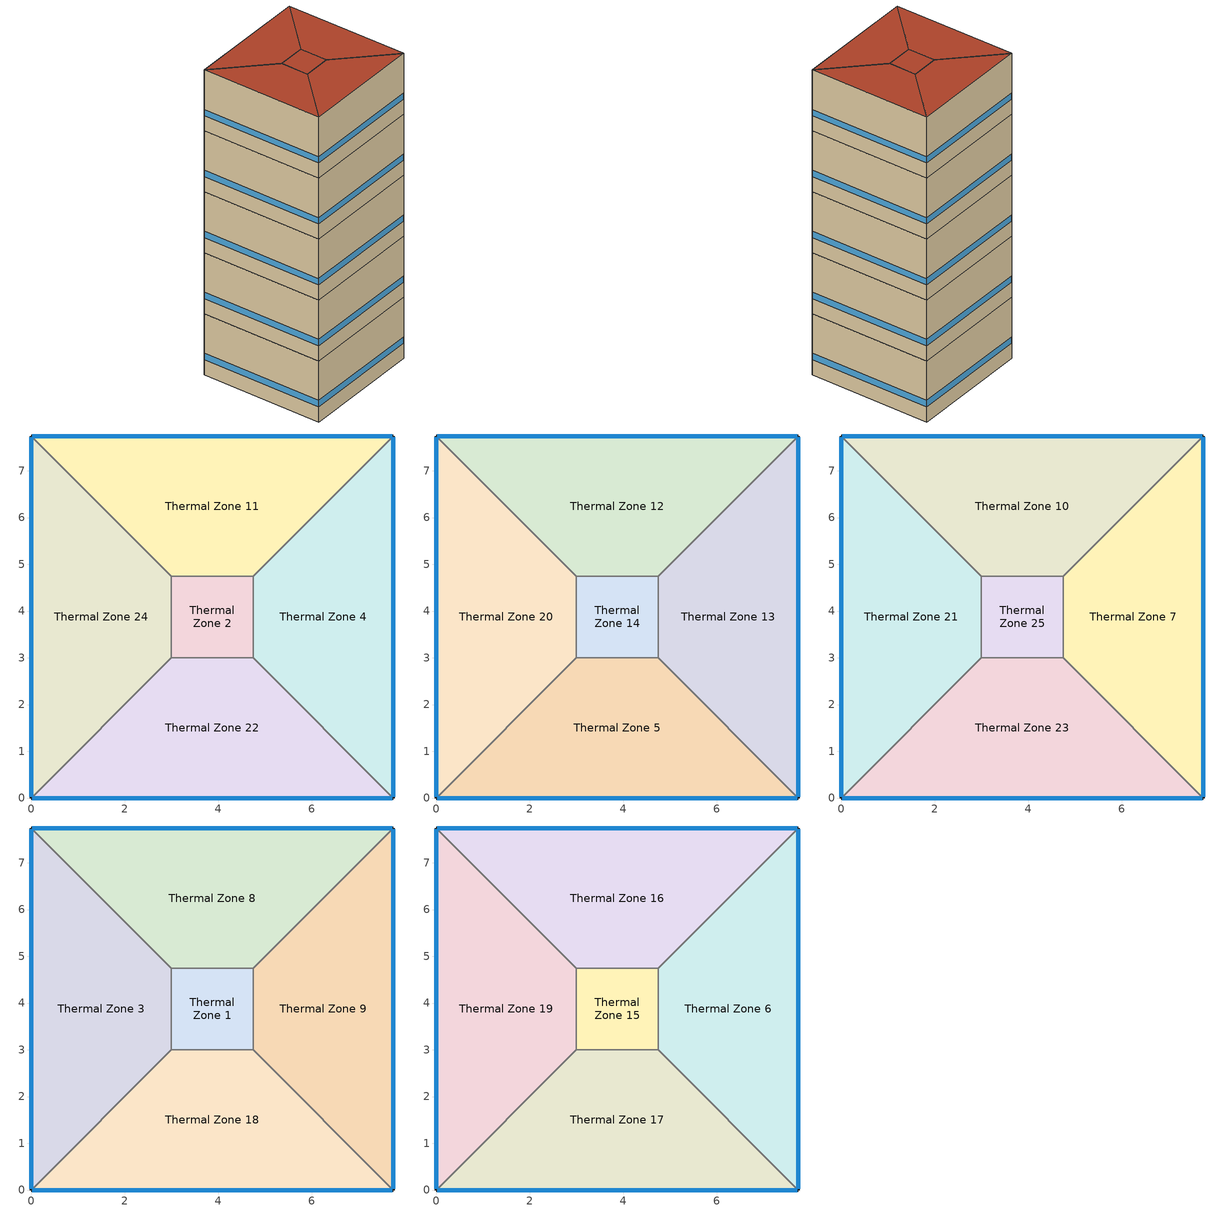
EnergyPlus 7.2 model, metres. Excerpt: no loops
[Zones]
Thermal Zone 2
 floor ground (000_ExtSlabCarpet_4in_ClimateZone 1-8): 3,3 3,4.75 4.75,4.75 4.75,3 z0
 wall to Thermal Zone 11 (000_Interior Wall): 4.75,4.75 3,4.75 z0:4
 wall to Thermal Zone 4 (000_Interior Wall): 4.75,3 4.75,4.75 z0:4
 wall to Thermal Zone 24 (000_Interior Wall): 3,4.75 3,3 z0:4
 wall to Thermal Zone 22 (000_Interior Wall): 3,3 4.75,3 z0:4
Thermal Zone 22
 floor ground (000_ExtSlabCarpet_4in_ClimateZone 1-8): 7.75,0 0,0 3,3 4.75,3 z0
 wall outside (ASHRAE_189.1-2009_ExtWall_SteelFrame_ClimateZone 4-8): 0,0 7.75,0 z0:4
 wall to Thermal Zone 4 (000_Interior Wall): 7.75,0 4.75,3 z0:4
 wall to Thermal Zone 24 (000_Interior Wall): 3,3 0,0 z0:4
 window (ASHRAE_189.1-2009_ExtWindow_ClimateZone 4-5): 0.03,0 7.72,0 z1:1.4
Thermal Zone 11
 floor ground (000_ExtSlabCarpet_4in_ClimateZone 1-8): 0,7.75 7.75,7.75 4.75,4.75 3,4.75 z0
 wall outside (ASHRAE_189.1-2009_ExtWall_SteelFrame_ClimateZone 4-8): 7.75,7.75 0,7.75 z0:4
 wall to Thermal Zone 4 (000_Interior Wall): 4.75,4.75 7.75,7.75 z0:4
 wall to Thermal Zone 24 (000_Interior Wall): 0,7.75 3,4.75 z0:4
 window (ASHRAE_189.1-2009_ExtWindow_ClimateZone 4-5): 7.72,7.75 0.03,7.75 z1:1.4
Thermal Zone 4
 floor ground (000_ExtSlabCarpet_4in_ClimateZone 1-8): 7.75,7.75 7.75,0 4.75,3 4.75,4.75 z0
 wall outside (ASHRAE_189.1-2009_ExtWall_SteelFrame_ClimateZone 4-8): 7.75,0 7.75,7.75 z0:4
 window (ASHRAE_189.1-2009_ExtWindow_ClimateZone 4-5): 7.75,0.03 7.75,7.72 z1:1.4
Thermal Zone 24
 floor ground (000_ExtSlabCarpet_4in_ClimateZone 1-8): 0,0 0,7.75 3,4.75 3,3 z0
 wall outside (ASHRAE_189.1-2009_ExtWall_SteelFrame_ClimateZone 4-8): 0,7.75 0,0 z0:4
 window (ASHRAE_189.1-2009_ExtWindow_ClimateZone 4-5): 0,7.72 0,0.03 z1:1.4
Thermal Zone 5
 floor to Thermal Zone 22 (000_Interior Floor): 7.75,0 0,0 3,3 4.75,3 z4
 wall outside (ASHRAE_189.1-2009_ExtWall_SteelFrame_ClimateZone 4-8): 0,0 7.75,0 z4:8
 wall to Thermal Zone 20 (000_Interior Wall): 3,3 0,0 z4:8
 wall to Thermal Zone 14 (000_Interior Wall): 4.75,3 3,3 z4:8
 wall to Thermal Zone 13 (000_Interior Wall): 7.75,0 4.75,3 z4:8
 window (ASHRAE_189.1-2009_ExtWindow_ClimateZone 4-5): 0.03,0 7.72,0 z5:5.4
Thermal Zone 13
 floor to Thermal Zone 4 (000_Interior Floor): 7.75,7.75 7.75,0 4.75,3 4.75,4.75 z4
 wall outside (ASHRAE_189.1-2009_ExtWall_SteelFrame_ClimateZone 4-8): 7.75,0 7.75,7.75 z4:8
 wall to Thermal Zone 12 (000_Interior Wall): 7.75,7.75 4.75,4.75 z4:8
 wall to Thermal Zone 14 (000_Interior Wall): 4.75,4.75 4.75,3 z4:8
 window (ASHRAE_189.1-2009_ExtWindow_ClimateZone 4-5): 7.75,0.03 7.75,7.72 z5:5.4
Thermal Zone 20
 floor to Thermal Zone 24 (000_Interior Floor): 0,0 0,7.75 3,4.75 3,3 z4
 wall outside (ASHRAE_189.1-2009_ExtWall_SteelFrame_ClimateZone 4-8): 0,7.75 0,0 z4:8
 wall to Thermal Zone 12 (000_Interior Wall): 3,4.75 0,7.75 z4:8
 wall to Thermal Zone 14 (000_Interior Wall): 3,3 3,4.75 z4:8
 window (ASHRAE_189.1-2009_ExtWindow_ClimateZone 4-5): 0,7.72 0,0.03 z5:5.4
Thermal Zone 12
 floor to Thermal Zone 11 (000_Interior Floor): 0,7.75 7.75,7.75 4.75,4.75 3,4.75 z4
 wall outside (ASHRAE_189.1-2009_ExtWall_SteelFrame_ClimateZone 4-8): 7.75,7.75 0,7.75 z4:8
 wall to Thermal Zone 14 (000_Interior Wall): 3,4.75 4.75,4.75 z4:8
 window (ASHRAE_189.1-2009_ExtWindow_ClimateZone 4-5): 7.72,7.75 0.03,7.75 z5:5.4
Thermal Zone 14
 floor to Thermal Zone 2 (000_Interior Floor): 3,3 3,4.75 4.75,4.75 4.75,3 z4
Thermal Zone 23
 floor to Thermal Zone 5 (000_Interior Floor): 7.75,0 0,0 3,3 4.75,3 z8
 wall outside (ASHRAE_189.1-2009_ExtWall_SteelFrame_ClimateZone 4-8): 0,0 7.75,0 z8:12
 wall to Thermal Zone 7 (000_Interior Wall): 7.75,0 4.75,3 z8:12
 wall to Thermal Zone 25 (000_Interior Wall): 4.75,3 3,3 z8:12
 wall to Thermal Zone 21 (000_Interior Wall): 3,3 0,0 z8:12
 window (ASHRAE_189.1-2009_ExtWindow_ClimateZone 4-5): 0.03,0 7.72,0 z9:9.4
Thermal Zone 25
 floor to Thermal Zone 14 (000_Interior Floor): 3,3 3,4.75 4.75,4.75 4.75,3 z8
 wall to Thermal Zone 10 (000_Interior Wall): 4.75,4.75 3,4.75 z8:12
 wall to Thermal Zone 7 (000_Interior Wall): 4.75,3 4.75,4.75 z8:12
 wall to Thermal Zone 21 (000_Interior Wall): 3,4.75 3,3 z8:12
Thermal Zone 7
 floor to Thermal Zone 13 (000_Interior Floor): 7.75,7.75 7.75,0 4.75,3 4.75,4.75 z8
 wall outside (ASHRAE_189.1-2009_ExtWall_SteelFrame_ClimateZone 4-8): 7.75,0 7.75,7.75 z8:12
 wall to Thermal Zone 10 (000_Interior Wall): 7.75,7.75 4.75,4.75 z8:12
 window (ASHRAE_189.1-2009_ExtWindow_ClimateZone 4-5): 7.75,0.03 7.75,7.72 z9:9.4
Thermal Zone 21
 floor to Thermal Zone 20 (000_Interior Floor): 0,0 0,7.75 3,4.75 3,3 z8
 wall outside (ASHRAE_189.1-2009_ExtWall_SteelFrame_ClimateZone 4-8): 0,7.75 0,0 z8:12
 wall to Thermal Zone 10 (000_Interior Wall): 3,4.75 0,7.75 z8:12
 window (ASHRAE_189.1-2009_ExtWindow_ClimateZone 4-5): 0,7.72 0,0.03 z9:9.4
Thermal Zone 10
 floor to Thermal Zone 12 (000_Interior Floor): 0,7.75 7.75,7.75 4.75,4.75 3,4.75 z8
 wall outside (ASHRAE_189.1-2009_ExtWall_SteelFrame_ClimateZone 4-8): 7.75,7.75 0,7.75 z8:12
 window (ASHRAE_189.1-2009_ExtWindow_ClimateZone 4-5): 7.72,7.75 0.03,7.75 z9:9.4
Thermal Zone 9
 floor to Thermal Zone 7 (000_Interior Floor): 7.75,7.75 7.75,0 4.75,3 4.75,4.75 z12
 wall outside (ASHRAE_189.1-2009_ExtWall_SteelFrame_ClimateZone 4-8): 7.75,0 7.75,7.75 z12:16
 wall to Thermal Zone 18 (000_Interior Wall): 4.75,3 7.75,0 z12:16
 wall to Thermal Zone 1 (000_Interior Wall): 4.75,4.75 4.75,3 z12:16
 wall to Thermal Zone 8 (000_Interior Wall): 7.75,7.75 4.75,4.75 z12:16
 window (ASHRAE_189.1-2009_ExtWindow_ClimateZone 4-5): 7.75,0.03 7.75,7.72 z13:13.4
Thermal Zone 3
 floor to Thermal Zone 21 (000_Interior Floor): 0,0 0,7.75 3,4.75 3,3 z12
 wall outside (ASHRAE_189.1-2009_ExtWall_SteelFrame_ClimateZone 4-8): 0,7.75 0,0 z12:16
 wall to Thermal Zone 1 (000_Interior Wall): 3,3 3,4.75 z12:16
 wall to Thermal Zone 8 (000_Interior Wall): 3,4.75 0,7.75 z12:16
 wall to Thermal Zone 18 (000_Interior Wall): 0,0 3,3 z12:16
 window (ASHRAE_189.1-2009_ExtWindow_ClimateZone 4-5): 0,7.72 0,0.03 z13:13.4
Thermal Zone 18
 floor to Thermal Zone 23 (000_Interior Floor): 7.75,0 0,0 3,3 4.75,3 z12
 wall outside (ASHRAE_189.1-2009_ExtWall_SteelFrame_ClimateZone 4-8): 0,0 7.75,0 z12:16
 wall to Thermal Zone 1 (000_Interior Wall): 4.75,3 3,3 z12:16
 window (ASHRAE_189.1-2009_ExtWindow_ClimateZone 4-5): 0.03,0 7.72,0 z13:13.4
Thermal Zone 8
 floor to Thermal Zone 10 (000_Interior Floor): 0,7.75 7.75,7.75 4.75,4.75 3,4.75 z12
 wall outside (ASHRAE_189.1-2009_ExtWall_SteelFrame_ClimateZone 4-8): 7.75,7.75 0,7.75 z12:16
 wall to Thermal Zone 1 (000_Interior Wall): 3,4.75 4.75,4.75 z12:16
 window (ASHRAE_189.1-2009_ExtWindow_ClimateZone 4-5): 7.72,7.75 0.03,7.75 z13:13.4
Thermal Zone 1
 floor to Thermal Zone 25 (000_Interior Floor): 3,3 3,4.75 4.75,4.75 4.75,3 z12
Thermal Zone 19
 floor to Thermal Zone 3 (000_Interior Floor): 0,0 0,7.75 3,4.75 3,3 z16
 wall outside (ASHRAE_189.1-2009_ExtWall_SteelFrame_ClimateZone 4-8): 0,7.75 0,0 z16:20
 wall to Thermal Zone 17 (000_Interior Wall): 0,0 3,3 z16:20
 wall to Thermal Zone 16 (000_Interior Wall): 3,4.75 0,7.75 z16:20
 wall to Thermal Zone 15 (000_Interior Wall): 3,3 3,4.75 z16:20
 window (ASHRAE_189.1-2009_ExtWindow_ClimateZone 4-5): 0,7.72 0,0.03 z17:17.4
 roof outside (ASHRAE_189.1-2009_ExtRoof_IEAD_ClimateZone 2-5): 3,3 3,4.75 0,7.75 0,0 z20
Thermal Zone 16
 floor to Thermal Zone 8 (000_Interior Floor): 0,7.75 7.75,7.75 4.75,4.75 3,4.75 z16
 wall outside (ASHRAE_189.1-2009_ExtWall_SteelFrame_ClimateZone 4-8): 7.75,7.75 0,7.75 z16:20
 wall to Thermal Zone 15 (000_Interior Wall): 3,4.75 4.75,4.75 z16:20
 wall to Thermal Zone 6 (000_Interior Wall): 4.75,4.75 7.75,7.75 z16:20
 window (ASHRAE_189.1-2009_ExtWindow_ClimateZone 4-5): 7.72,7.75 0.03,7.75 z17:17.4
 roof outside (ASHRAE_189.1-2009_ExtRoof_IEAD_ClimateZone 2-5): 3,4.75 4.75,4.75 7.75,7.75 0,7.75 z20
Thermal Zone 15
 floor to Thermal Zone 1 (000_Interior Floor): 3,3 3,4.75 4.75,4.75 4.75,3 z16
 wall to Thermal Zone 17 (000_Interior Wall): 3,3 4.75,3 z16:20
 wall to Thermal Zone 6 (000_Interior Wall): 4.75,3 4.75,4.75 z16:20
 roof outside (ASHRAE_189.1-2009_ExtRoof_IEAD_ClimateZone 2-5): 4.75,3 4.75,4.75 3,4.75 3,3 z20
Thermal Zone 6
 floor to Thermal Zone 9 (000_Interior Floor): 7.75,7.75 7.75,0 4.75,3 4.75,4.75 z16
 wall outside (ASHRAE_189.1-2009_ExtWall_SteelFrame_ClimateZone 4-8): 7.75,0 7.75,7.75 z16:20
 wall to Thermal Zone 17 (000_Interior Wall): 4.75,3 7.75,0 z16:20
 window (ASHRAE_189.1-2009_ExtWindow_ClimateZone 4-5): 7.75,0.03 7.75,7.72 z17:17.4
 roof outside (ASHRAE_189.1-2009_ExtRoof_IEAD_ClimateZone 2-5): 4.75,4.75 4.75,3 7.75,0 7.75,7.75 z20
Thermal Zone 17
 floor to Thermal Zone 18 (000_Interior Floor): 7.75,0 0,0 3,3 4.75,3 z16
 wall outside (ASHRAE_189.1-2009_ExtWall_SteelFrame_ClimateZone 4-8): 0,0 7.75,0 z16:20
 window (ASHRAE_189.1-2009_ExtWindow_ClimateZone 4-5): 0.03,0 7.72,0 z17:17.4
 roof outside (ASHRAE_189.1-2009_ExtRoof_IEAD_ClimateZone 2-5): 4.75,3 3,3 0,0 7.75,0 z20
[Site:Location]
SACRAMENTO_CA_USA Design_Conditions: Latitude {deg}=38.52; Longitude {deg}=-121.5; Time Zone {hr}=-8; Elevation {m}=8
[Building]
Building 1
[Material] Thermal Absorptance=0.9
Name | Roughness | Thickness {m} | Conductivity {W/m-K} | Density {kg/m3} | Specific Heat {J/kg-K} | Solar Absorptance | Visible Absorptance
000_G01a 19mm gypsum board | MediumSmooth | 0.019 | 0.16 | 800 | 1090 | 0.7 | 0.7
000_M11 100mm lightweight concrete | MediumRough | 0.1016 | 0.53 | 1280 | 840 | 0.7 | 0.7
MAT-CC05 4 HW CONCRETE | Rough | 0.1016 | 1.311 | 2240 | 836.8 | 0.7 | 0.7
Metal Decking | MediumSmooth | 0.0015 | 45.006 | 7680 | 418.4 | 0.7 | 0.3
Roof Membrane | VeryRough | 0.0095 | 0.16 | 1121.29 | 1460 | 0.7 | 0.7
1/2IN Gypsum | Smooth | 0.0127 | 0.16 | 784.9 | 830 | 0.92 | 0.92
Wall Insulation [39] | MediumRough | 0.1184 | 0.045 | 265 | 836.8 | 0.7 | 0.7
Roof Insulation [21] | MediumRough | 0.2105 | 0.049 | 265 | 836.8 | 0.7 | 0.7
000_F16 Acoustic tile | MediumSmooth | 0.0191 | 0.06 | 368 | 590 | 0.7 | 0.7
[Material:AirGap]
Name | Thermal Resistance {m2-K/W}
000_F05 Ceiling air space resistance | 0.18
000_F04 Wall air space resistance | 0.15
[Material:NoMass] Thermal Absorptance=0.9; Solar Absorptance=0.7
Name | Roughness | Thermal Resistance {m2-K/W} | Visible Absorptance
CP02 CARPET PAD | VeryRough | 0.2165 | 0.8
MAT-SHEATH | Rough | 0.3626 | 0.7
[WindowMaterial:Glazing]
Theoretical Glass [207]: Optical Data Type=SpectralAverage; Thickness {m}=0.003; Solar Transmittance at Normal Incidence=0.3311; Front Side Solar Reflectance at Normal Incidence=0.6189; Back Side Solar Reflectance at Normal Incidence=0.6189; Visible Transmittance at Normal Incidence=0.44; Front Side Visible Reflectance at Normal Incidence=0.51; Back Side Visible Reflectance at Normal Incidence=0.51; Infrared Transmittance at Normal Incidence=0; Front Side Infrared Hemispherical Emissivity=0.9; Back Side Infrared Hemispherical Emissivity=0.9; Conductivity {W/m-K}=0.0133; Dirt Correction Factor for Solar and Visible Transmittance=1; Solar Diffusing=No
[Construction]
000_Interior Wall: 000_G01a 19mm gypsum board, 000_F04 Wall air space resistance, 000_G01a 19mm gypsum board
ASHRAE_189.1-2009_ExtRoof_IEAD_ClimateZone 2-5: Roof Membrane, Roof Insulation [21], Metal Decking
000_Interior Floor: 000_F16 Acoustic tile, 000_F05 Ceiling air space resistance, 000_M11 100mm lightweight concrete
000_ExtSlabCarpet_4in_ClimateZone 1-8: MAT-CC05 4 HW CONCRETE, CP02 CARPET PAD
ASHRAE_189.1-2009_ExtWindow_ClimateZone 4-5: Theoretical Glass [207]
ASHRAE_189.1-2009_ExtWall_SteelFrame_ClimateZone 4-8: MAT-SHEATH, Wall Insulation [39], 1/2IN Gypsum
[AvailabilityManager:Scheduled]
Name | Schedule
AvailabilityManager:Scheduled {0b7fa708-e9e0-45c9-a78d-3a0c2ae2bddc} | Schedule:Compact {696f27fe-58e0-4894-86be-2393a560d8f3}
AvailabilityManager:Scheduled {71da97c0-7e0a-48ef-ba49-b3ed691e440d} | Schedule:Compact {c938fbad-9342-432e-96f9-d1f1ea660975}
[Zone]
Thermal Zone 19; Thermal Zone 5; Thermal Zone 23; Thermal Zone 13; Thermal Zone 20; Thermal Zone 25; Thermal Zone 9; Thermal Zone 2; Thermal Zone 16; Thermal Zone 12; Thermal Zone 22; Thermal Zone 3; Thermal Zone 11; Thermal Zone 15; Thermal Zone 6; Thermal Zone 4; Thermal Zone 24; Thermal Zone 18; Thermal Zone 8; Thermal Zone 1; Thermal Zone 7; Thermal Zone 21; Thermal Zone 14; Thermal Zone 17; Thermal Zone 10
[Schedule:Compact]
Schedule:Compact {696f27fe-58e0-4894-86be-2393a560d8f3}; Schedule:Compact {c938fbad-9342-432e-96f9-d1f1ea660975}: Through: 12/31, For: AllDays, Until: 24:00, 1
